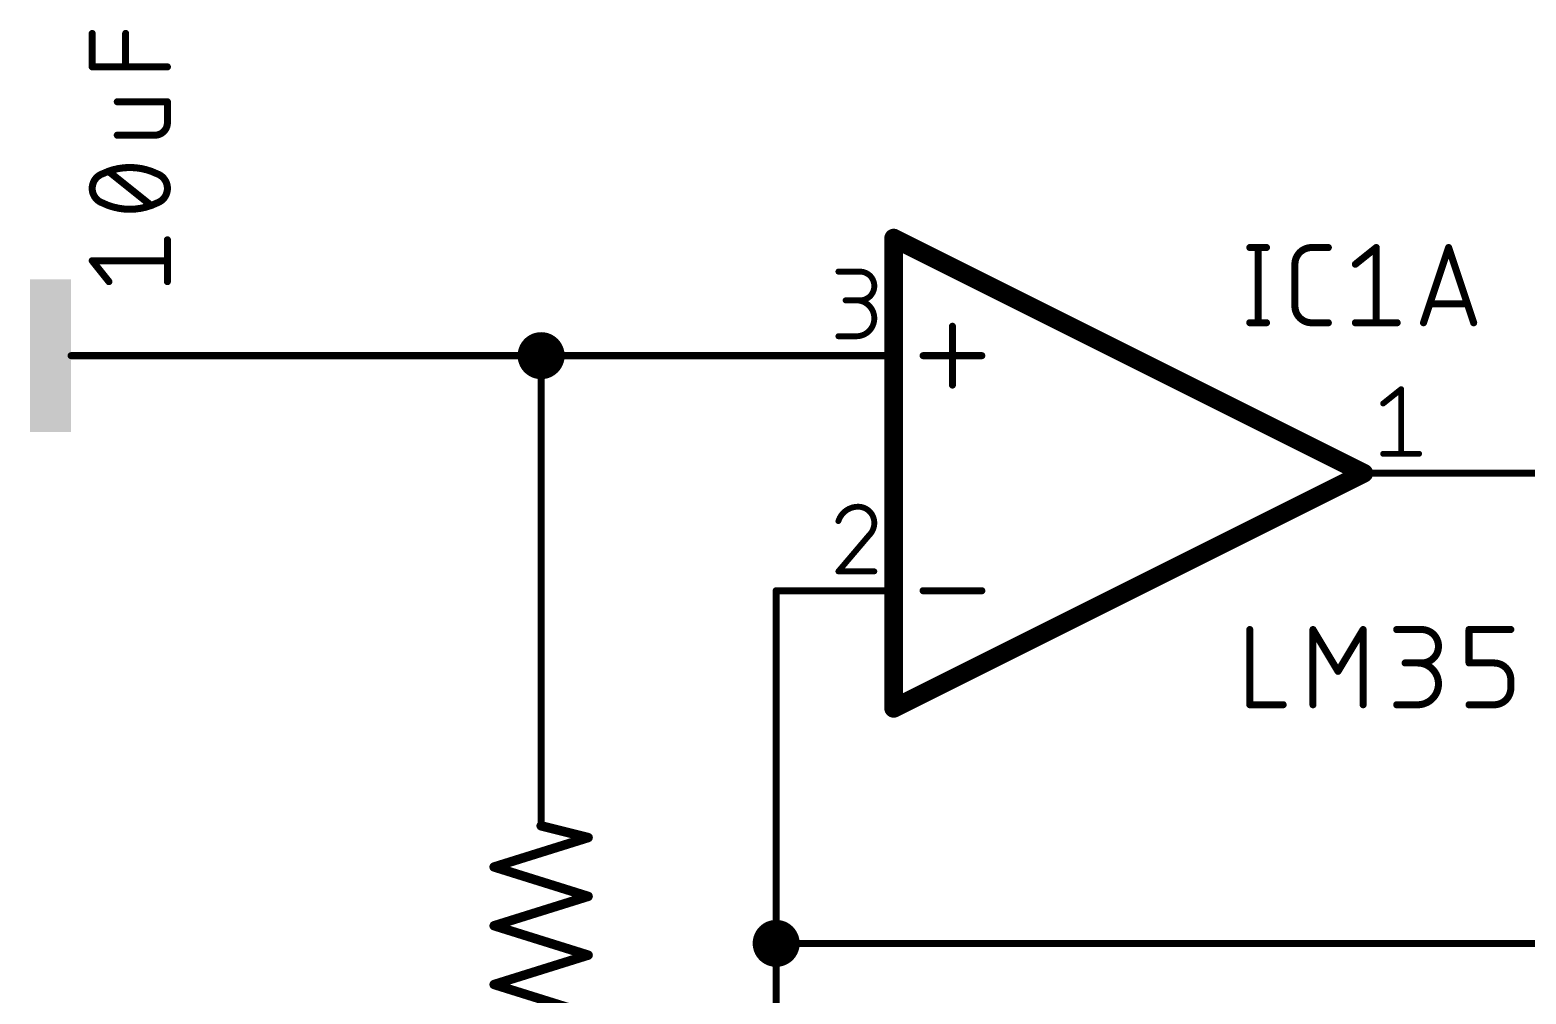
# Model space of a CAD drawing. Extents: x 0 to 150, y 0 to 89.
# Drawn here: x 47.37 to 79.71, y 21.76 to 42.6 of the extents above; entities that cross this region are included whole.
import ezdxf

# ---------------------------------------------------------------- set-up
doc = ezdxf.new("R2010")
doc.units = 0
for name, color, linetype in [('91', 122, 'CONTINUOUS'), ('94', 12, 'CONTINUOUS'), ('95', 251, 'CONTINUOUS'), ('96', 251, 'CONTINUOUS')]:
    doc.layers.add(name, color=color, linetype=linetype)

# ---------------------------------------------------------------- blocks, each defined once
blk = doc.blocks.new('RECT')
blk.add_solid([(-0.5, -0.5), (0.5, -0.5), (-0.5, 0.5), (0.5, 0.5)])

msp = doc.modelspace()

# ---------------------------------------------------------------- linework, layer by layer
at = {"layer": '91'}
for points, const_width in [([(58.42, 35.306, 1), (58.42, 35.814, 1), (58.42, 35.306)], 0.508), ([(50.8, 35.5981, 1), (50.8, 35.5219)], 0.0762), ([(58.42, 35.5981, 1), (58.42, 35.5219)], 0.0762), ([(58.4581, 35.56, 1), (58.3819, 35.56)], 0.0762), ([(58.42, 35.5219, 1), (58.42, 35.5981)], 0.0762), ([(63.5, 35.5219, 1), (63.5, 35.5981)], 0.0762), ([(78.74, 33.0581, 1), (78.74, 32.9819)], 0.0762), ([(63.5381, 30.48, 1), (63.4619, 30.48)], 0.0762), ([(58.3819, 27.94, 1), (58.4581, 27.94)], 0.0762), ([(63.5, 22.606, 1), (63.5, 23.114, 1), (63.5, 22.606)], 0.508), ([(63.5, 22.8981, 1), (63.5, 22.8219)], 0.0762), ([(63.4619, 22.86, 1), (63.5381, 22.86)], 0.0762)]:
    msp.add_lwpolyline(points, format="xyb", dxfattribs=dict(at, const_width=const_width))
at = {"layer": '91', "const_width": 0.1524}
for points in [[(58.42, 35.56), (50.8, 35.56)], [(63.5, 35.56), (58.42, 35.56)], [(58.42, 27.94), (58.42, 35.56)], [(78.74, 33.02), (86.36, 33.02)], [(63.5, 22.86), (63.5, 30.48)], [(86.36, 22.86), (63.5, 22.86)]]:
    msp.add_lwpolyline(points, dxfattribs=at)
at = {"layer": '94'}
for points, const_width in [([(66.04, 38.1), (66.04, 27.94)], 0.4064), ([(76.2, 33.02), (66.04, 38.1)], 0.4064), ([(67.31, 36.195), (67.31, 34.925)], 0.1524), ([(50.8, 35.56), (48.26, 35.56)], 0.1524), ([(63.5, 35.56), (66.04, 35.56)], 0.1524), ([(66.675, 35.56), (67.945, 35.56)], 0.1524), ([(66.04, 27.94), (76.2, 33.02)], 0.4064), ([(78.74, 33.02), (76.2, 33.02)], 0.1524), ([(63.5, 30.48), (66.04, 30.48)], 0.1524), ([(66.675, 30.48), (67.945, 30.48)], 0.1524), ([(58.42, 27.94), (58.42, 25.4)], 0.1524), ([(57.404, 24.511), (59.436, 25.146)], 0.2032), ([(59.436, 25.146), (58.42, 25.4)], 0.2032), ([(59.436, 23.876), (57.404, 24.511)], 0.2032), ([(57.404, 23.241), (59.436, 23.876)], 0.2032), ([(59.436, 22.606), (57.404, 23.241)], 0.2032), ([(57.404, 21.971), (59.436, 22.606)], 0.2032), ([(63.5, 22.86), (63.5, 20.32)], 0.1524), ([(59.436, 21.336), (57.404, 21.971)], 0.2032)]:
    msp.add_lwpolyline(points, dxfattribs=dict(at, const_width=const_width))
for points, const_width in [([(66.1416, 38.1, 1), (65.9384, 38.1)], 0.2032), ([(66.0854, 38.1909, 1), (65.9946, 38.0091)], 0.2032), ([(67.3481, 36.195, 1), (67.2719, 36.195)], 0.0762), ([(48.26, 35.5981, 1), (48.26, 35.5219)], 0.0762), ([(50.8, 35.5219, 1), (50.8, 35.5981)], 0.0762), ([(63.5, 35.5981, 1), (63.5, 35.5219)], 0.0762), ([(66.04, 35.5219, 1), (66.04, 35.5981)], 0.0762), ([(66.675, 35.5981, 1), (66.675, 35.5219)], 0.0762), ([(67.945, 35.5219, 1), (67.945, 35.5981)], 0.0762), ([(67.2719, 34.925, 1), (67.3481, 34.925)], 0.0762), ([(76.2454, 32.9291, 1), (76.1546, 33.1109)], 0.2032), ([(76.1546, 32.9291, 1), (76.2454, 33.1109)], 0.2032), ([(76.2, 33.0581, 1), (76.2, 32.9819)], 0.0762), ([(78.74, 32.9819, 1), (78.74, 33.0581)], 0.0762), ([(63.5, 30.5181, 1), (63.5, 30.4419)], 0.0762), ([(66.04, 30.4419, 1), (66.04, 30.5181)], 0.0762), ([(66.675, 30.5181, 1), (66.675, 30.4419)], 0.0762), ([(67.945, 30.4419, 1), (67.945, 30.5181)], 0.0762), ([(58.4581, 27.94, 1), (58.3819, 27.94)], 0.0762), ([(65.9946, 28.0309, 1), (66.0854, 27.8491)], 0.2032), ([(65.9384, 27.94, 1), (66.1416, 27.94)], 0.2032), ([(58.4323, 25.4493, 1), (58.4077, 25.3507)], 0.1016), ([(58.3819, 25.4, 1), (58.4581, 25.4)], 0.0762), ([(59.4512, 25.0975, 1), (59.4208, 25.1945)], 0.1016), ([(59.4237, 25.0967, 1), (59.4483, 25.1953)], 0.1016), ([(57.4192, 24.5595, 1), (57.3888, 24.4625)], 0.1016), ([(57.3888, 24.5595, 1), (57.4192, 24.4625)], 0.1016), ([(59.4512, 23.8275, 1), (59.4208, 23.9245)], 0.1016), ([(59.4208, 23.8275, 1), (59.4512, 23.9245)], 0.1016), ([(57.4192, 23.2895, 1), (57.3888, 23.1925)], 0.1016), ([(57.3888, 23.2895, 1), (57.4192, 23.1925)], 0.1016), ([(59.4512, 22.5575, 1), (59.4208, 22.6545)], 0.1016), ([(59.4208, 22.5575, 1), (59.4512, 22.6545)], 0.1016), ([(63.5381, 22.86, 1), (63.4619, 22.86)], 0.0762), ([(57.4192, 22.0195, 1), (57.3888, 21.9225)], 0.1016), ([(57.3888, 22.0195, 1), (57.4192, 21.9225)], 0.1016)]:
    msp.add_lwpolyline(points, format="xyb", dxfattribs=dict(at, const_width=const_width))
at = {"layer": '95'}
for points, const_width in [([(73.7362, 37.8968), (74.0974, 37.8968)], 0.1524), ([(73.9168, 37.8968), (73.9168, 36.2712)], 0.1524), ([(75.0731, 37.8968), (75.4343, 37.8968)], 0.1524), ([(76.0184, 37.5356), (76.4699, 37.8968)], 0.1524), ([(76.4699, 37.8968), (76.4699, 36.2712)], 0.1524), ([(77.4912, 36.2712), (78.033, 37.8968)], 0.1524), ([(78.033, 37.8968), (78.5749, 36.2712)], 0.1524), ([(74.7118, 36.6324), (74.7118, 37.5356)], 0.1524), ([(64.8448, 37.3761), (65.3105, 37.3761)], 0.127), ([(65.3105, 36.7552), (65, 36.7552)], 0.127), ([(78.4394, 36.6776), (77.6266, 36.6776)], 0.1524), ([(73.7362, 36.2712), (74.0974, 36.2712)], 0.1524), ([(75.4343, 36.2712), (75.0731, 36.2712)], 0.1524), ([(76.0184, 36.2712), (76.9215, 36.2712)], 0.1524), ([(64.8448, 35.9791), (65.2328, 35.9791)], 0.127), ([(76.6191, 34.5257), (77.0072, 34.8361)], 0.127), ([(77.0072, 34.8361), (77.0072, 33.4391)], 0.127), ([(76.6191, 33.4391), (77.3952, 33.4391)], 0.127), ([(65.5045, 31.6752), (64.8448, 30.8991)], 0.127), ([(64.8448, 30.8991), (65.6209, 30.8991)], 0.127)]:
    msp.add_lwpolyline(points, dxfattribs=dict(at, const_width=const_width))
for points, const_width in [([(73.7362, 37.9349, 1), (73.7362, 37.8587)], 0.0762), ([(73.9549, 37.8968, 1), (73.8787, 37.8968)], 0.0762), ([(74.0974, 37.8587, 1), (74.0974, 37.9349)], 0.0762), ([(75.0731, 37.8968, 0.4142), (74.7118, 37.5356)], 0.1524), ([(75.0731, 37.9349, 1), (75.0731, 37.8587)], 0.0762), ([(75.0731, 37.8587, 1), (75.0731, 37.9349)], 0.0762), ([(75.4343, 37.8587, 1), (75.4343, 37.9349)], 0.0762), ([(76.508, 37.8968, 1), (76.4318, 37.8968)], 0.0762), ([(76.4937, 37.867, 1), (76.4461, 37.9266)], 0.0762), ([(78.0692, 37.9088, 1), (77.9969, 37.8848)], 0.0762), ([(78.0692, 37.8848, 1), (77.9969, 37.9088)], 0.0762), ([(74.7499, 37.5356, 1), (74.6737, 37.5356)], 0.0762), ([(74.6737, 37.5356, 1), (74.7499, 37.5356)], 0.0762), ([(75.9946, 37.5653, 1), (76.0422, 37.5058)], 0.0762), ([(64.8448, 37.4079, 1), (64.8448, 37.3443)], 0.0635), ([(65.3105, 37.4079, 1), (65.3105, 37.3443)], 0.0635), ([(65.3105, 36.7552, 1), (65.3105, 37.3761)], 0.127), ([(65.3105, 37.3443, 1), (65.3105, 37.4079)], 0.0635), ([(65, 36.787, 1), (65, 36.7235)], 0.0635), ([(65.2328, 36.787, 1), (65.2328, 36.7235)], 0.0635), ([(65.2328, 35.9791, 1), (65.2328, 36.7552)], 0.127), ([(65.3105, 36.787, 1), (65.3105, 36.7235)], 0.0635), ([(65.3105, 36.7235, 1), (65.3105, 36.787)], 0.0635), ([(74.7118, 36.6324, 0.4142), (75.0731, 36.2712)], 0.1524), ([(74.7499, 36.6324, 1), (74.6737, 36.6324)], 0.0762), ([(74.6737, 36.6324, 1), (74.7499, 36.6324)], 0.0762), ([(77.6266, 36.7157, 1), (77.6266, 36.6395)], 0.0762), ([(78.4394, 36.6395, 1), (78.4394, 36.7157)], 0.0762), ([(73.7362, 36.3093, 1), (73.7362, 36.2331)], 0.0762), ([(73.8787, 36.2712, 1), (73.9549, 36.2712)], 0.0762), ([(74.0974, 36.2331, 1), (74.0974, 36.3093)], 0.0762), ([(75.0731, 36.3093, 1), (75.0731, 36.2331)], 0.0762), ([(75.0731, 36.2331, 1), (75.0731, 36.3093)], 0.0762), ([(75.4343, 36.2331, 1), (75.4343, 36.3093)], 0.0762), ([(76.0184, 36.3093, 1), (76.0184, 36.2331)], 0.0762), ([(76.4318, 36.2712, 1), (76.508, 36.2712)], 0.0762), ([(76.9215, 36.2331, 1), (76.9215, 36.3093)], 0.0762), ([(77.455, 36.2832, 1), (77.5273, 36.2592)], 0.0762), ([(78.5388, 36.2592, 1), (78.6111, 36.2832)], 0.0762), ([(64.8448, 36.0109, 1), (64.8448, 35.9474)], 0.0635), ([(65.2328, 36.0109, 1), (65.2328, 35.9474)], 0.0635), ([(65.2328, 35.9474, 1), (65.2328, 36.0109)], 0.0635), ([(77.0389, 34.8361, 1), (76.9754, 34.8361)], 0.0635), ([(77.027, 34.8113, 1), (76.9873, 34.8609)], 0.0635), ([(76.5993, 34.5504, 1), (76.6389, 34.5009)], 0.0635), ([(76.6191, 33.4709, 1), (76.6191, 33.4074)], 0.0635), ([(76.9754, 33.4391, 1), (77.0389, 33.4391)], 0.0635), ([(77.3952, 33.4074, 1), (77.3952, 33.4709)], 0.0635), ([(65.2717, 32.2961, 0.3252), (64.8448, 31.9857)], 0.127), ([(65.2717, 32.3279, 1), (65.2717, 32.2644)], 0.0635), ([(65.6209, 31.9469, 0.4142), (65.2717, 32.2961)], 0.127), ([(65.2717, 32.2644, 1), (65.2716, 32.3278)], 0.0635), ([(64.8146, 31.9954, 1), (64.875, 31.9759)], 0.0635), ([(65.5045, 31.6752, 0.2053), (65.6209, 31.9469)], 0.127), ([(65.4826, 31.6982, 1), (65.5264, 31.6522)], 0.0635), ([(65.5287, 31.6546, 1), (65.4803, 31.6958)], 0.0635), ([(65.6526, 31.9468, 1), (65.5892, 31.9469)], 0.0635), ([(65.5892, 31.9469, 1), (65.6527, 31.9469)], 0.0635), ([(64.8206, 30.9197, 1), (64.869, 30.8785)], 0.0635), ([(64.8448, 30.9308, 1), (64.8448, 30.8674)], 0.0635), ([(65.6209, 30.8674, 1), (65.6209, 30.9308)], 0.0635)]:
    msp.add_lwpolyline(points, format="xyb", dxfattribs=dict(at, const_width=const_width))
at = {"layer": '96', "const_width": 0.1524}
for points in [[(48.7172, 41.8004), (48.7172, 42.5229)], [(49.4397, 41.8004), (49.4397, 42.5229)], [(50.3428, 41.8004), (48.7172, 41.8004)], [(50.3428, 41.0471), (49.2591, 41.0471)], [(50.3428, 40.5956), (50.3428, 41.0471)], [(49.2591, 40.3247), (50.0719, 40.3247)], [(49.9816, 38.8136), (49.0784, 39.5361)], [(50.3428, 37.1602), (50.3428, 38.0633)], [(49.0784, 37.1602), (48.7172, 37.6118)], [(48.7172, 37.6118), (50.3428, 37.6118)], [(73.7362, 29.6418), (73.7362, 28.0162)], [(75.1018, 28.0162), (75.1018, 29.6418)], [(75.1018, 29.6418), (75.6437, 28.7387)], [(75.6437, 28.7387), (76.1856, 29.6418)], [(76.1856, 29.6418), (76.1856, 28.0162)], [(76.9116, 29.6418), (77.4534, 29.6418)], [(78.4747, 28.9193), (78.4747, 29.6418)], [(78.4747, 29.6418), (79.3778, 29.6418)], [(77.4534, 28.9193), (77.0922, 28.9193)], [(79.0166, 28.9193), (78.4747, 28.9193)], [(79.3778, 28.3774), (79.3778, 28.5581)], [(73.7362, 28.0162), (74.4587, 28.0162)], [(76.9116, 28.0162), (77.3631, 28.0162)], [(78.4747, 28.0162), (79.0166, 28.0162)]]:
    msp.add_lwpolyline(points, dxfattribs=at)
at = {"layer": '96'}
for points, const_width in [([(48.7553, 42.5229, 1), (48.6791, 42.5229)], 0.0762), ([(49.4778, 42.5229, 1), (49.4016, 42.5229)], 0.0762), ([(48.7172, 41.8385, 1), (48.7172, 41.7623)], 0.0762), ([(48.6791, 41.8004, 1), (48.7553, 41.8004)], 0.0762), ([(49.4016, 41.8004, 1), (49.4778, 41.8004)], 0.0762), ([(50.3428, 41.7623, 1), (50.3428, 41.8385)], 0.0762), ([(49.2591, 41.0852, 1), (49.2591, 41.009)], 0.0762), ([(50.3809, 41.0471, 1), (50.3047, 41.0471)], 0.0762), ([(50.3428, 41.009, 1), (50.3428, 41.0852)], 0.0762), ([(50.0719, 40.3247, 0.4142), (50.3428, 40.5956)], 0.1524), ([(50.3809, 40.5956, 1), (50.3047, 40.5956)], 0.0762), ([(50.3047, 40.5956, 1), (50.3809, 40.5956)], 0.0762), ([(49.2591, 40.3628, 1), (49.2591, 40.2866)], 0.0762), ([(50.0719, 40.3628, 1), (50.0719, 40.2866)], 0.0762), ([(50.0719, 40.2866, 1), (50.0719, 40.3628)], 0.0762), ([(48.943, 39.491, 0.3205), (48.7172, 39.1749)], 0.1524), ([(49.53, 39.6264, 0.1139), (48.943, 39.491)], 0.1524), ([(48.9263, 39.5252, 1), (48.9597, 39.4567)], 0.0762), ([(48.9553, 39.4549, 1), (48.9306, 39.527)], 0.0762), ([(49.1022, 39.5659, 1), (49.0546, 39.5064)], 0.0762), ([(50.117, 39.491, 0.1139), (49.53, 39.6264)], 0.1524), ([(49.53, 39.6645, 1), (49.53, 39.5883)], 0.0762), ([(49.53, 39.5883, 1), (49.53, 39.6645)], 0.0762), ([(50.3428, 39.1749, 0.3205), (50.117, 39.491)], 0.1524), ([(50.1294, 39.527, 1), (50.1047, 39.4549)], 0.0762), ([(50.1003, 39.4567, 1), (50.1337, 39.5252)], 0.0762), ([(48.7172, 39.1749, 0.3205), (48.943, 38.8588)], 0.1524), ([(48.7553, 39.1749, 1), (48.6791, 39.1749)], 0.0762), ([(48.6791, 39.1749, 1), (48.7553, 39.1749)], 0.0762), ([(50.117, 38.8588, 0.3205), (50.3428, 39.1749)], 0.1524), ([(50.3809, 39.1749, 1), (50.3047, 39.1749)], 0.0762), ([(50.3047, 39.1749, 1), (50.3809, 39.1749)], 0.0762), ([(48.943, 38.8588, 0.1139), (49.53, 38.7233)], 0.1524), ([(48.9597, 38.893, 1), (48.9263, 38.8245)], 0.0762), ([(48.9306, 38.8227, 1), (48.9553, 38.8948)], 0.0762), ([(49.53, 38.7233, 0.1139), (50.117, 38.8588)], 0.1524), ([(49.9578, 38.7839, 1), (50.0054, 38.8434)], 0.0762), ([(50.1047, 38.8948, 1), (50.1294, 38.8227)], 0.0762), ([(50.1337, 38.8245, 1), (50.1003, 38.893)], 0.0762), ([(49.53, 38.7614, 1), (49.53, 38.6852)], 0.0762), ([(49.53, 38.6852, 1), (49.53, 38.7614)], 0.0762), ([(50.3809, 38.0633, 1), (50.3047, 38.0633)], 0.0762), ([(48.747, 37.6356, 1), (48.6874, 37.588)], 0.0762), ([(48.7172, 37.6499, 1), (48.7172, 37.5737)], 0.0762), ([(50.3428, 37.5737, 1), (50.3428, 37.6499)], 0.0762), ([(49.0487, 37.1364, 1), (49.1082, 37.184)], 0.0762), ([(50.3047, 37.1602, 1), (50.3809, 37.1602)], 0.0762), ([(73.7743, 29.6418, 1), (73.6981, 29.6418)], 0.0762), ([(75.1399, 29.6418, 1), (75.0637, 29.6418)], 0.0762), ([(75.1345, 29.6614, 1), (75.0692, 29.6222)], 0.0762), ([(76.2237, 29.6418, 1), (76.1475, 29.6418)], 0.0762), ([(76.2182, 29.6222, 1), (76.1529, 29.6614)], 0.0762), ([(76.9116, 29.6799, 1), (76.9116, 29.6037)], 0.0762), ([(77.4534, 28.9193, 1), (77.4534, 29.6418)], 0.1524), ([(77.4534, 29.6799, 1), (77.4534, 29.6037)], 0.0762), ([(77.4534, 29.6037, 1), (77.4534, 29.6799)], 0.0762), ([(78.5128, 29.6418, 1), (78.4366, 29.6418)], 0.0762), ([(78.4747, 29.6799, 1), (78.4747, 29.6037)], 0.0762), ([(79.3778, 29.6037, 1), (79.3778, 29.6799)], 0.0762), ([(75.611, 28.7583, 1), (75.6764, 28.7191)], 0.0762), ([(75.611, 28.7191, 1), (75.6764, 28.7583)], 0.0762), ([(77.0922, 28.9574, 1), (77.0922, 28.8812)], 0.0762), ([(77.3631, 28.0162, 1), (77.3631, 28.9193)], 0.1524), ([(77.3631, 28.9574, 1), (77.3631, 28.8812)], 0.0762), ([(77.4534, 28.9574, 1), (77.4534, 28.8812)], 0.0762), ([(77.4534, 28.8812, 1), (77.4534, 28.9574)], 0.0762), ([(78.4747, 28.9574, 1), (78.4747, 28.8812)], 0.0762), ([(78.4366, 28.9193, 1), (78.5128, 28.9193)], 0.0762), ([(79.3778, 28.5581, 0.4142), (79.0166, 28.9193)], 0.1524), ([(79.0166, 28.9574, 1), (79.0166, 28.8812)], 0.0762), ([(79.0166, 28.8812, 1), (79.0166, 28.9574)], 0.0762), ([(79.4159, 28.5581, 1), (79.3397, 28.5581)], 0.0762), ([(79.3397, 28.5581, 1), (79.4159, 28.5581)], 0.0762), ([(79.0166, 28.0162, 0.4142), (79.3778, 28.3774)], 0.1524), ([(79.4159, 28.3774, 1), (79.3397, 28.3774)], 0.0762), ([(79.3397, 28.3774, 1), (79.4159, 28.3774)], 0.0762), ([(73.7362, 28.0543, 1), (73.7362, 27.9781)], 0.0762), ([(73.6981, 28.0162, 1), (73.7743, 28.0162)], 0.0762), ([(74.4587, 27.9781, 1), (74.4587, 28.0543)], 0.0762), ([(75.0637, 28.0162, 1), (75.1399, 28.0162)], 0.0762), ([(76.1475, 28.0162, 1), (76.2237, 28.0162)], 0.0762), ([(76.9116, 28.0543, 1), (76.9116, 27.9781)], 0.0762), ([(77.3631, 28.0543, 1), (77.3631, 27.9781)], 0.0762), ([(77.3631, 27.9781, 1), (77.3631, 28.0543)], 0.0762), ([(78.4747, 28.0543, 1), (78.4747, 27.9781)], 0.0762), ([(79.0166, 28.0543, 1), (79.0166, 27.9781)], 0.0762), ([(79.0166, 27.9781, 1), (79.0166, 28.0543)], 0.0762)]:
    msp.add_lwpolyline(points, format="xyb", dxfattribs=dict(at, const_width=const_width))

# ---------------------------------------------------------------- block references
at = {"layer": '94', "xscale": 3.302, "yscale": 0.889, "rotation": 90}
msp.add_blockref('RECT', (47.8155, 35.56), dxfattribs=at)

doc.saveas('drawing.dxf')
